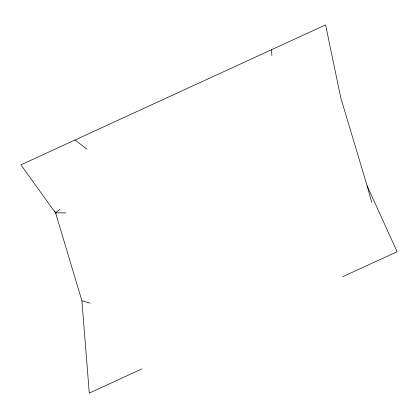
<?xml version="1.0" encoding="UTF-8"?>
<svg xmlns="http://www.w3.org/2000/svg" width="418" height="418" viewBox="0 0 418 418"><rect width="100%" height="100%" fill="white"/><g stroke="black" fill="none" stroke-linecap="round" stroke-linejoin="round"><path stroke-width="0.63" d="M59.941 209.371L55.547 212.788L81.902 300.767L89.285 393.108L141.916 368.932M342.817 276.653L397.1 251.72L367.098 185.707L340.743 97.728L325.596 24.892L20.9 164.849L56.195 213.833M65.955 212.934L55.547 212.788L54.763 211.106M81.902 300.767L90.142 303.149M75 139.999L86.892 149.064M367.098 185.707L371.691 202.275M271.496 49.742L271.914 55.589"/></g></svg>
